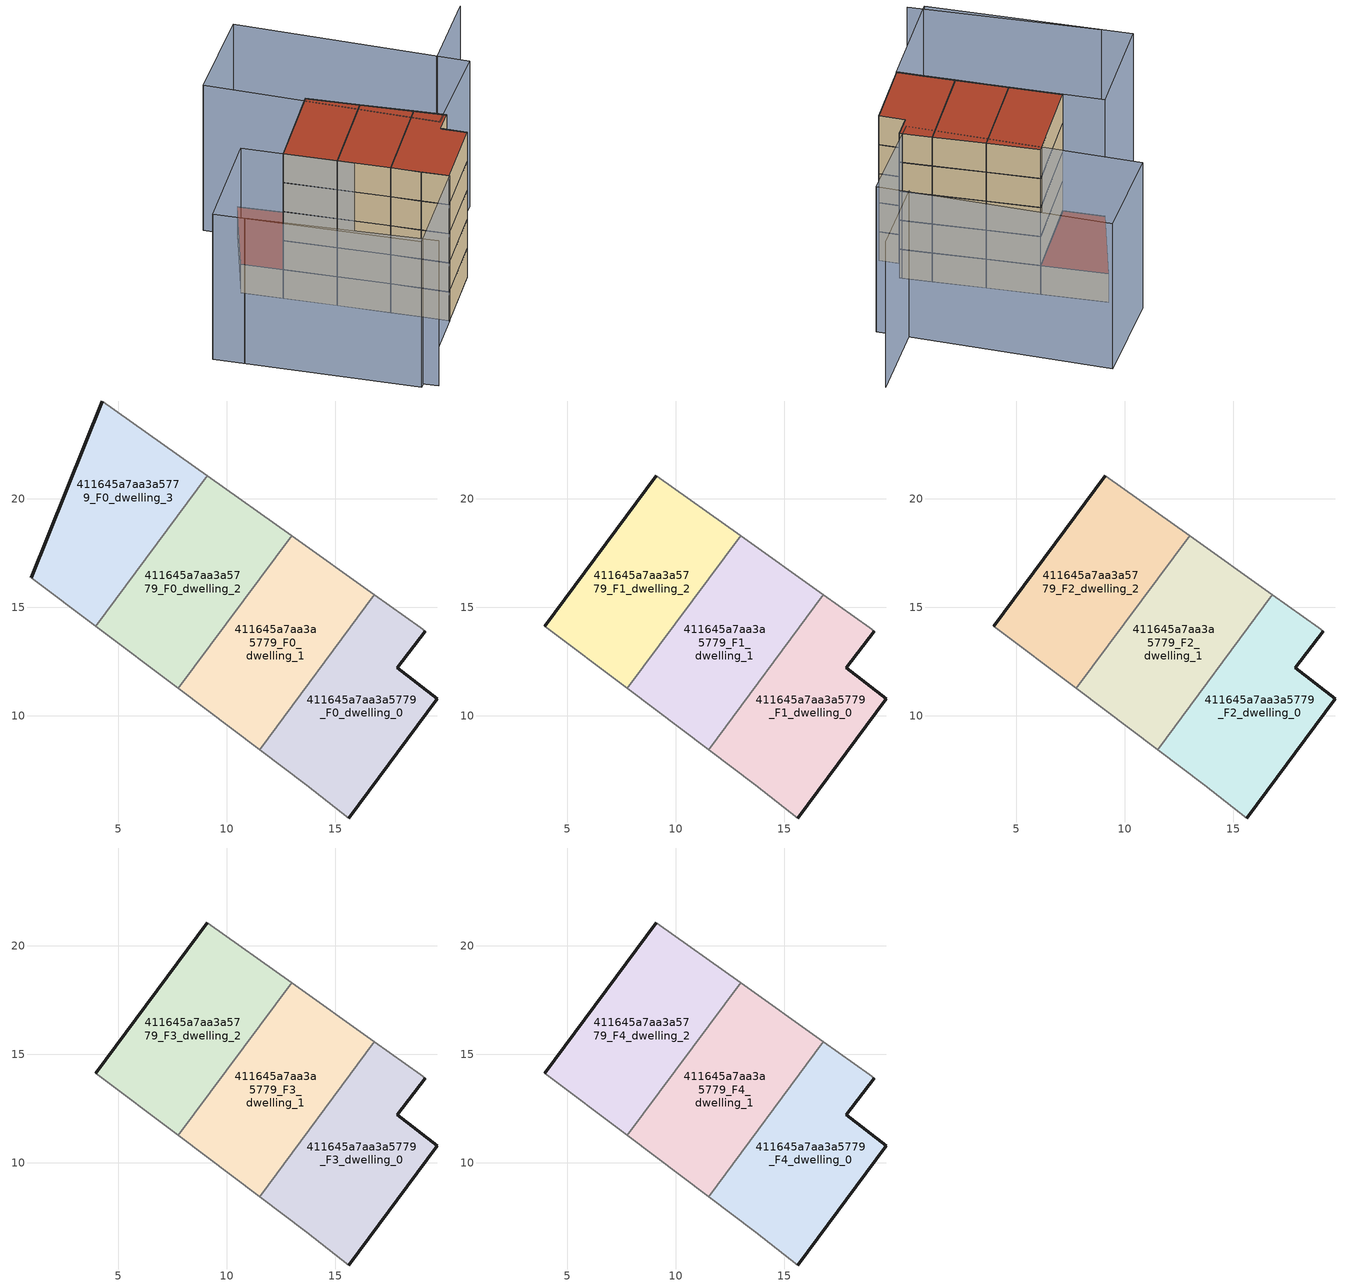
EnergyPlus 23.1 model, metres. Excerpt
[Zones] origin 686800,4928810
411645a7aa3a5779_F0_dwelling_0
 floor ground (EU_floor_Construction): 15.63,5.3 19.7,10.79 17.85,12.22 19.16,13.9 18.94,14.07 16.81,15.58 11.52,8.44 13.68,6.81 z0
 wall outside (EU_wall_Construction): 19.16,13.9 17.85,12.22 19.7,10.79 15.63,5.3 z0:3
 wall adiabatic (EU_wall_Construction): 15.63,5.3 13.68,6.81 11.52,8.44 / 16.81,15.58 18.94,14.07 19.16,13.9 z0:3
 wall to 411645a7aa3a5779_F0_dwelling_1 (EU_wall_Construction): 11.51,8.44 16.81,15.58 z0:3
411645a7aa3a5779_F0_dwelling_1
 floor ground (EU_floor_Construction): 11.52,8.44 16.81,15.58 12.99,18.3 7.77,11.26 z0
 wall adiabatic (EU_wall_Construction): 11.52,8.44 7.77,11.26 / 12.99,18.3 16.81,15.58 z0:3
 wall to 411645a7aa3a5779_F0_dwelling_2 (EU_wall_Construction): 7.77,11.26 12.99,18.3 z0:3
411645a7aa3a5779_F0_dwelling_2
 floor ground (EU_floor_Construction): 7.77,11.26 12.99,18.3 9.11,21.06 3.97,14.13 z0
 wall adiabatic (EU_wall_Construction): 7.77,11.26 3.97,14.13 / 9.11,21.06 12.99,18.3 z0:3
 wall to 411645a7aa3a5779_F0_dwelling_3 (EU_wall_Construction): 3.97,14.13 9.11,21.06 z0:3
411645a7aa3a5779_F0_dwelling_3
 floor ground (EU_floor_Construction): 3.97,14.13 9.11,21.06 4.26,24.51 1,16.37 z0
 wall outside (EU_wall_Construction): 1,16.37 4.26,24.51 z0:3
 wall adiabatic (EU_wall_Construction): 3.97,14.13 1,16.37 / 4.26,24.51 9.11,21.06 z0:3
 roof outside (EU_roof_Construction): 9.11,21.06 3.97,14.13 1,16.37 4.26,24.51 z3
411645a7aa3a5779_F1_dwelling_0
 floor to 411645a7aa3a5779_F0_dwelling_0 (EU_floor_Construction): 15.63,5.3 19.7,10.79 17.85,12.22 19.16,13.9 18.94,14.07 16.81,15.58 11.51,8.44 13.68,6.81 z3
 wall outside (EU_wall_Construction): 19.16,13.9 17.85,12.22 19.7,10.79 15.63,5.3 z3:6
 wall adiabatic (EU_wall_Construction): 15.63,5.3 13.68,6.81 11.52,8.44 / 16.81,15.58 18.94,14.07 19.16,13.9 z3:6
 wall to 411645a7aa3a5779_F1_dwelling_1 (EU_wall_Construction): 11.51,8.44 16.81,15.58 z3:6
411645a7aa3a5779_F1_dwelling_1
 floor to 411645a7aa3a5779_F0_dwelling_1 (EU_floor_Construction): 11.51,8.44 16.81,15.58 12.99,18.3 7.77,11.26 z3
 wall adiabatic (EU_wall_Construction): 11.52,8.44 7.77,11.26 / 12.99,18.3 16.81,15.58 z3:6
 wall to 411645a7aa3a5779_F1_dwelling_2 (EU_wall_Construction): 7.77,11.26 12.99,18.3 z3:6
411645a7aa3a5779_F1_dwelling_2
 floor to 411645a7aa3a5779_F0_dwelling_2 (EU_floor_Construction): 7.77,11.26 12.99,18.3 9.11,21.06 3.97,14.13 z3
 wall outside (EU_wall_Construction): 3.97,14.13 9.11,21.06 z3:6
 wall adiabatic (EU_wall_Construction): 7.77,11.26 3.97,14.13 / 9.11,21.06 12.99,18.3 z3:6
411645a7aa3a5779_F2_dwelling_0
 floor to 411645a7aa3a5779_F1_dwelling_0 (EU_floor_Construction): 15.63,5.3 19.7,10.79 17.85,12.22 19.16,13.9 18.94,14.07 16.81,15.58 11.51,8.44 13.68,6.81 z6
 wall outside (EU_wall_Construction): 19.16,13.9 17.85,12.22 19.7,10.79 15.63,5.3 z6:9
 wall adiabatic (EU_wall_Construction): 15.63,5.3 13.68,6.81 11.52,8.44 / 16.81,15.58 18.94,14.07 19.16,13.9 z6:9
 wall to 411645a7aa3a5779_F2_dwelling_1 (EU_wall_Construction): 11.51,8.44 16.81,15.58 z6:9
411645a7aa3a5779_F2_dwelling_1
 floor to 411645a7aa3a5779_F1_dwelling_1 (EU_floor_Construction): 11.51,8.44 16.81,15.58 12.99,18.3 7.77,11.26 z6
 wall adiabatic (EU_wall_Construction): 11.52,8.44 7.77,11.26 / 12.99,18.3 16.81,15.58 z6:9
 wall to 411645a7aa3a5779_F2_dwelling_2 (EU_wall_Construction): 7.77,11.26 12.99,18.3 z6:9
411645a7aa3a5779_F2_dwelling_2
 floor to 411645a7aa3a5779_F1_dwelling_2 (EU_floor_Construction): 7.77,11.26 12.99,18.3 9.11,21.06 3.97,14.13 z6
 wall outside (EU_wall_Construction): 3.97,14.13 9.11,21.06 z6:9
 wall adiabatic (EU_wall_Construction): 7.77,11.26 3.97,14.13 / 9.11,21.06 12.99,18.3 z6:9
411645a7aa3a5779_F3_dwelling_0
 floor to 411645a7aa3a5779_F2_dwelling_0 (EU_floor_Construction): 15.63,5.3 19.7,10.79 17.85,12.22 19.16,13.9 18.94,14.07 16.81,15.58 11.51,8.44 13.68,6.81 z9
 wall outside (EU_wall_Construction): 19.16,13.9 17.85,12.22 19.7,10.79 15.63,5.3 z9:12
 wall adiabatic (EU_wall_Construction): 15.63,5.3 13.68,6.81 11.52,8.44 / 16.81,15.58 18.94,14.07 19.16,13.9 z9:12
 wall to 411645a7aa3a5779_F3_dwelling_1 (EU_wall_Construction): 11.51,8.44 16.81,15.58 z9:12
411645a7aa3a5779_F3_dwelling_1
 floor to 411645a7aa3a5779_F2_dwelling_1 (EU_floor_Construction): 11.51,8.44 16.81,15.58 12.99,18.3 7.77,11.26 z9
 wall adiabatic (EU_wall_Construction): 11.52,8.44 7.77,11.26 / 12.99,18.3 16.81,15.58 z9:12
 wall to 411645a7aa3a5779_F3_dwelling_2 (EU_wall_Construction): 7.77,11.26 12.99,18.3 z9:12
411645a7aa3a5779_F3_dwelling_2
 floor to 411645a7aa3a5779_F2_dwelling_2 (EU_floor_Construction): 7.77,11.26 12.99,18.3 9.11,21.06 3.97,14.13 z9
 wall outside (EU_wall_Construction): 3.97,14.13 9.11,21.06 z9:12
 wall adiabatic (EU_wall_Construction): 7.77,11.26 3.97,14.13 / 9.11,21.06 12.99,18.3 z9:12
411645a7aa3a5779_F4_dwelling_0
 floor to 411645a7aa3a5779_F3_dwelling_0 (EU_floor_Construction): 15.63,5.3 19.7,10.79 17.85,12.22 19.16,13.9 18.94,14.07 16.81,15.58 11.51,8.44 13.68,6.81 z12
 wall outside (EU_wall_Construction): 19.16,13.9 17.85,12.22 19.7,10.79 15.63,5.3 z12:15
 wall adiabatic (EU_wall_Construction): 15.63,5.3 13.68,6.81 11.52,8.44 / 16.81,15.58 18.94,14.07 19.16,13.9 z12:15
 wall to 411645a7aa3a5779_F4_dwelling_1 (EU_wall_Construction): 11.51,8.44 16.81,15.58 z12:15
 roof outside (EU_roof_Construction): 18.94,14.07 19.16,13.9 17.85,12.22 19.7,10.79 15.63,5.3 13.68,6.81 11.52,8.44 16.81,15.58 z15
411645a7aa3a5779_F4_dwelling_1
 floor to 411645a7aa3a5779_F3_dwelling_1 (EU_floor_Construction): 11.51,8.44 16.81,15.58 12.99,18.3 7.77,11.26 z12
 wall adiabatic (EU_wall_Construction): 11.52,8.44 7.77,11.26 / 12.99,18.3 16.81,15.58 z12:15
 wall to 411645a7aa3a5779_F4_dwelling_2 (EU_wall_Construction): 7.77,11.26 12.99,18.3 z12:15
 roof outside (EU_roof_Construction): 16.81,15.58 11.52,8.44 7.77,11.26 12.99,18.3 z15
411645a7aa3a5779_F4_dwelling_2
 floor to 411645a7aa3a5779_F3_dwelling_2 (EU_floor_Construction): 7.77,11.26 12.99,18.3 9.11,21.06 3.97,14.13 z12
 wall outside (EU_wall_Construction): 3.97,14.13 9.11,21.06 z12:15
 wall adiabatic (EU_wall_Construction): 7.77,11.26 3.97,14.13 / 9.11,21.06 12.99,18.3 z12:15
 roof outside (EU_roof_Construction): 12.99,18.3 7.77,11.26 3.97,14.13 9.11,21.06 z15
shading: -2.99,6.43 10.82,-3.36 / 26.89,28.58 21.9,22.24 / 1,16.37 15.65,5.32 / 15.65,5.32 9.43,-2.93 / 9.43,-2.93 -5.22,8.11 / -5.22,8.11 1,16.37 / 24.26,20.59 18.2,13.16 / 18.2,13.16 1.91,26.42 / 1.91,26.42 7.97,33.86 / 7.97,33.86 24.26,20.59 z0:15
[Building]
EU S2 Campaign: North Axis=0; Terrain=City; Solar Distribution=FullExterior
[Site:Location]
Bologna: Latitude=44.5; Longitude=11.25; Time Zone=1; Elevation=37
[SizingPeriod:WeatherFileDays]
AnnualSizingPeriod: Begin Month=1; Begin Day of Month=1; End Month=12; End Day of Month=31; Day of Week for Start Day=Monday; Use Weather File Daylight Saving Period=No; Use Weather File Rain and Snow Indicators=No
[MATERIAL]
EU_InternalMass_Material: Roughness=MediumRough; Thickness=0.1; Conductivity=1; Density=1800; Specific Heat=900; Thermal Absorptance=0.9; Solar Absorptance=0.7; Visible Absorptance=0.7
[MATERIAL:NOMASS] Roughness=MediumRough; Thermal Absorptance=0.9; Solar Absorptance=0.7; Visible Absorptance=0.7
Name | Thermal Resistance
EU_wall_NoMass | 0.905828
EU_roof_NoMass | 0.37593
EU_floor_NoMass | 0.67114
[CONSTRUCTION]
EU_wall_Construction: EU_wall_NoMass
EU_roof_Construction: EU_roof_NoMass
EU_floor_Construction: EU_floor_NoMass
EU_InternalMass_Construction: EU_InternalMass_Material
[ZONE] Type=1; Multiplier=1; Ceiling Height=autocalculate; Floor Area=autocalculate; Part of Total Floor Area=Yes
Name | Volume
411645a7aa3a5779_F0_dwelling_0 | 124.157
411645a7aa3a5779_F1_dwelling_0; 411645a7aa3a5779_F2_dwelling_0; 411645a7aa3a5779_F3_dwelling_0; 411645a7aa3a5779_F4_dwelling_0 | 124.156
411645a7aa3a5779_F0_dwelling_1 | 124.172
411645a7aa3a5779_F1_dwelling_1; 411645a7aa3a5779_F2_dwelling_1; 411645a7aa3a5779_F3_dwelling_1; 411645a7aa3a5779_F4_dwelling_1 | 124.171
411645a7aa3a5779_F0_dwelling_2; 411645a7aa3a5779_F1_dwelling_2; 411645a7aa3a5779_F2_dwelling_2; 411645a7aa3a5779_F3_dwelling_2; 411645a7aa3a5779_F4_dwelling_2 | 124.175
411645a7aa3a5779_F0_dwelling_3 | 124.153
[INTERNALMASS] Construction=EU_InternalMass_Construction
Name | Zone or ZoneList | Surface Area
411645a7aa3a5779_F0_dwelling_0_EU_InternalMass | 411645a7aa3a5779_F0_dwelling_0 | 41.3857
411645a7aa3a5779_F0_dwelling_1_EU_InternalMass | 411645a7aa3a5779_F0_dwelling_1 | 41.3908
411645a7aa3a5779_F0_dwelling_2_EU_InternalMass | 411645a7aa3a5779_F0_dwelling_2 | 41.3913
411645a7aa3a5779_F0_dwelling_3_EU_InternalMass | 411645a7aa3a5779_F0_dwelling_3 | 41.3844
411645a7aa3a5779_F1_dwelling_0_EU_InternalMass | 411645a7aa3a5779_F1_dwelling_0 | 55.1843
411645a7aa3a5779_F1_dwelling_1_EU_InternalMass | 411645a7aa3a5779_F1_dwelling_1 | 55.1867
411645a7aa3a5779_F1_dwelling_2_EU_InternalMass | 411645a7aa3a5779_F1_dwelling_2 | 55.1784
411645a7aa3a5779_F2_dwelling_0_EU_InternalMass | 411645a7aa3a5779_F2_dwelling_0 | 55.1843
411645a7aa3a5779_F2_dwelling_1_EU_InternalMass | 411645a7aa3a5779_F2_dwelling_1 | 55.1867
411645a7aa3a5779_F2_dwelling_2_EU_InternalMass | 411645a7aa3a5779_F2_dwelling_2 | 55.1784
411645a7aa3a5779_F3_dwelling_0_EU_InternalMass | 411645a7aa3a5779_F3_dwelling_0 | 55.1843
411645a7aa3a5779_F3_dwelling_1_EU_InternalMass | 411645a7aa3a5779_F3_dwelling_1 | 55.1867
411645a7aa3a5779_F3_dwelling_2_EU_InternalMass | 411645a7aa3a5779_F3_dwelling_2 | 55.1784
411645a7aa3a5779_F4_dwelling_0_EU_InternalMass | 411645a7aa3a5779_F4_dwelling_0 | 55.1843
411645a7aa3a5779_F4_dwelling_1_EU_InternalMass | 411645a7aa3a5779_F4_dwelling_1 | 55.1867
411645a7aa3a5779_F4_dwelling_2_EU_InternalMass | 411645a7aa3a5779_F4_dwelling_2 | 55.1784
[OTHEREQUIPMENT] Fuel Type=Electricity; Design Level Calculation Method=Watts/Area; Power per Zone Floor Area=1; Fraction Latent=0; Fraction Radiant=0; Fraction Lost=0; Carbon Dioxide Generation Rate=0; EndUse Subcategory=EU_Step8_InternalGains
Name | Zone or ZoneList or Space or SpaceList | Schedule
EU_Step8_InternalGain_411645a7aa3a5779_F0_dwelling_0_f000 | 411645a7aa3a5779_F0_dwelling_0 | EU_Step8_GainSchedule_411645a7aa3a5779_F0_dwelling_0_f000
EU_Step8_InternalGain_411645a7aa3a5779_F0_dwelling_1_f000 | 411645a7aa3a5779_F0_dwelling_1 | EU_Step8_GainSchedule_411645a7aa3a5779_F0_dwelling_1_f000
EU_Step8_InternalGain_411645a7aa3a5779_F0_dwelling_2_f000 | 411645a7aa3a5779_F0_dwelling_2 | EU_Step8_GainSchedule_411645a7aa3a5779_F0_dwelling_2_f000
EU_Step8_InternalGain_411645a7aa3a5779_F0_dwelling_3_f000 | 411645a7aa3a5779_F0_dwelling_3 | EU_Step8_GainSchedule_411645a7aa3a5779_F0_dwelling_3_f000
EU_Step8_InternalGain_411645a7aa3a5779_F1_dwelling_0_f000 | 411645a7aa3a5779_F1_dwelling_0 | EU_Step8_GainSchedule_411645a7aa3a5779_F1_dwelling_0_f000
EU_Step8_InternalGain_411645a7aa3a5779_F1_dwelling_1_f000 | 411645a7aa3a5779_F1_dwelling_1 | EU_Step8_GainSchedule_411645a7aa3a5779_F1_dwelling_1_f000
EU_Step8_InternalGain_411645a7aa3a5779_F1_dwelling_2_f000 | 411645a7aa3a5779_F1_dwelling_2 | EU_Step8_GainSchedule_411645a7aa3a5779_F1_dwelling_2_f000
EU_Step8_InternalGain_411645a7aa3a5779_F2_dwelling_0_f000 | 411645a7aa3a5779_F2_dwelling_0 | EU_Step8_GainSchedule_411645a7aa3a5779_F2_dwelling_0_f000
EU_Step8_InternalGain_411645a7aa3a5779_F2_dwelling_1_f000 | 411645a7aa3a5779_F2_dwelling_1 | EU_Step8_GainSchedule_411645a7aa3a5779_F2_dwelling_1_f000
EU_Step8_InternalGain_411645a7aa3a5779_F2_dwelling_2_f000 | 411645a7aa3a5779_F2_dwelling_2 | EU_Step8_GainSchedule_411645a7aa3a5779_F2_dwelling_2_f000
EU_Step8_InternalGain_411645a7aa3a5779_F3_dwelling_0_f000 | 411645a7aa3a5779_F3_dwelling_0 | EU_Step8_GainSchedule_411645a7aa3a5779_F3_dwelling_0_f000
EU_Step8_InternalGain_411645a7aa3a5779_F3_dwelling_1_f000 | 411645a7aa3a5779_F3_dwelling_1 | EU_Step8_GainSchedule_411645a7aa3a5779_F3_dwelling_1_f000
EU_Step8_InternalGain_411645a7aa3a5779_F3_dwelling_2_f000 | 411645a7aa3a5779_F3_dwelling_2 | EU_Step8_GainSchedule_411645a7aa3a5779_F3_dwelling_2_f000
EU_Step8_InternalGain_411645a7aa3a5779_F4_dwelling_0_f000 | 411645a7aa3a5779_F4_dwelling_0 | EU_Step8_GainSchedule_411645a7aa3a5779_F4_dwelling_0_f000
EU_Step8_InternalGain_411645a7aa3a5779_F4_dwelling_1_f000 | 411645a7aa3a5779_F4_dwelling_1 | EU_Step8_GainSchedule_411645a7aa3a5779_F4_dwelling_1_f000
EU_Step8_InternalGain_411645a7aa3a5779_F4_dwelling_2_f000 | 411645a7aa3a5779_F4_dwelling_2 | EU_Step8_GainSchedule_411645a7aa3a5779_F4_dwelling_2_f000
[ZONEVENTILATION:DESIGNFLOWRATE] Schedule=EU_AlwaysOn; Design Flow Rate Calculation Method=AirChanges/Hour; Air Changes per Hour=0.73129; Ventilation Type=Natural; Fan Pressure Rise=0; Fan Total Efficiency=1; Constant Term Coefficient=1; Temperature Term Coefficient=0; Velocity Term Coefficient=0; Velocity Squared Term Coefficient=0; Minimum Indoor Temperature=-100; Maximum Indoor Temperature=100; Delta Temperature=-100; Minimum Outdoor Temperature=-100; Maximum Outdoor Temperature=100; Maximum Wind Speed=40
Name | Zone or ZoneList or Space or SpaceList
EU_ConstantAir_411645a7aa3a5779_F0_dwelling_0 | 411645a7aa3a5779_F0_dwelling_0
EU_ConstantAir_411645a7aa3a5779_F0_dwelling_1 | 411645a7aa3a5779_F0_dwelling_1
EU_ConstantAir_411645a7aa3a5779_F0_dwelling_2 | 411645a7aa3a5779_F0_dwelling_2
EU_ConstantAir_411645a7aa3a5779_F0_dwelling_3 | 411645a7aa3a5779_F0_dwelling_3
EU_ConstantAir_411645a7aa3a5779_F1_dwelling_0 | 411645a7aa3a5779_F1_dwelling_0
EU_ConstantAir_411645a7aa3a5779_F1_dwelling_1 | 411645a7aa3a5779_F1_dwelling_1
EU_ConstantAir_411645a7aa3a5779_F1_dwelling_2 | 411645a7aa3a5779_F1_dwelling_2
EU_ConstantAir_411645a7aa3a5779_F2_dwelling_0 | 411645a7aa3a5779_F2_dwelling_0
EU_ConstantAir_411645a7aa3a5779_F2_dwelling_1 | 411645a7aa3a5779_F2_dwelling_1
EU_ConstantAir_411645a7aa3a5779_F2_dwelling_2 | 411645a7aa3a5779_F2_dwelling_2
EU_ConstantAir_411645a7aa3a5779_F3_dwelling_0 | 411645a7aa3a5779_F3_dwelling_0
EU_ConstantAir_411645a7aa3a5779_F3_dwelling_1 | 411645a7aa3a5779_F3_dwelling_1
EU_ConstantAir_411645a7aa3a5779_F3_dwelling_2 | 411645a7aa3a5779_F3_dwelling_2
EU_ConstantAir_411645a7aa3a5779_F4_dwelling_0 | 411645a7aa3a5779_F4_dwelling_0
EU_ConstantAir_411645a7aa3a5779_F4_dwelling_1 | 411645a7aa3a5779_F4_dwelling_1
EU_ConstantAir_411645a7aa3a5779_F4_dwelling_2 | 411645a7aa3a5779_F4_dwelling_2
[HVACTEMPLATE:THERMOSTAT] Constant Heating Setpoint=20; Constant Cooling Setpoint=50
EU_HeatOnly_411645a7aa3a5779_F0_dwelling_0; EU_HeatOnly_411645a7aa3a5779_F0_dwelling_1; EU_HeatOnly_411645a7aa3a5779_F0_dwelling_2; EU_HeatOnly_411645a7aa3a5779_F0_dwelling_3; EU_HeatOnly_411645a7aa3a5779_F1_dwelling_0; EU_HeatOnly_411645a7aa3a5779_F1_dwelling_1; EU_HeatOnly_411645a7aa3a5779_F1_dwelling_2; EU_HeatOnly_411645a7aa3a5779_F2_dwelling_0; EU_HeatOnly_411645a7aa3a5779_F2_dwelling_1; EU_HeatOnly_411645a7aa3a5779_F2_dwelling_2; EU_HeatOnly_411645a7aa3a5779_F3_dwelling_0; EU_HeatOnly_411645a7aa3a5779_F3_dwelling_1; EU_HeatOnly_411645a7aa3a5779_F3_dwelling_2; EU_HeatOnly_411645a7aa3a5779_F4_dwelling_0; EU_HeatOnly_411645a7aa3a5779_F4_dwelling_1; EU_HeatOnly_411645a7aa3a5779_F4_dwelling_2
[HVACTEMPLATE:ZONE:IDEALLOADSAIRSYSTEM] System Availability Schedule=EU_AlwaysOn; Maximum Heating Supply Air Temperature=50; Minimum Cooling Supply Air Temperature=13; Maximum Heating Supply Air Humidity Ratio=0.0156; Minimum Cooling Supply Air Humidity Ratio=0.0077; Heating Limit=NoLimit; Cooling Limit=NoLimit; Heating Availability Schedule=EU_AlwaysOn; Cooling Availability Schedule=EU_CoolingOff; Dehumidification Control Type=ConstantSensibleHeatRatio; Cooling Sensible Heat Ratio=0.7; Dehumidification Setpoint=60; Humidification Control Type=None; Humidification Setpoint=30; Outdoor Air Method=None; Outdoor Air Flow Rate per Person=0.00944; Outdoor Air Flow Rate per Zone Floor Area=0; Outdoor Air Flow Rate per Zone=0; Demand Controlled Ventilation Type=None; Outdoor Air Economizer Type=NoEconomizer; Heat Recovery Type=None; Sensible Heat Recovery Effectiveness=0.7; Latent Heat Recovery Effectiveness=0.65
Name | Template Thermostat
411645a7aa3a5779_F0_dwelling_0 | EU_HeatOnly_411645a7aa3a5779_F0_dwelling_0
411645a7aa3a5779_F0_dwelling_1 | EU_HeatOnly_411645a7aa3a5779_F0_dwelling_1
411645a7aa3a5779_F0_dwelling_2 | EU_HeatOnly_411645a7aa3a5779_F0_dwelling_2
411645a7aa3a5779_F0_dwelling_3 | EU_HeatOnly_411645a7aa3a5779_F0_dwelling_3
411645a7aa3a5779_F1_dwelling_0 | EU_HeatOnly_411645a7aa3a5779_F1_dwelling_0
411645a7aa3a5779_F1_dwelling_1 | EU_HeatOnly_411645a7aa3a5779_F1_dwelling_1
411645a7aa3a5779_F1_dwelling_2 | EU_HeatOnly_411645a7aa3a5779_F1_dwelling_2
411645a7aa3a5779_F2_dwelling_0 | EU_HeatOnly_411645a7aa3a5779_F2_dwelling_0
411645a7aa3a5779_F2_dwelling_1 | EU_HeatOnly_411645a7aa3a5779_F2_dwelling_1
411645a7aa3a5779_F2_dwelling_2 | EU_HeatOnly_411645a7aa3a5779_F2_dwelling_2
411645a7aa3a5779_F3_dwelling_0 | EU_HeatOnly_411645a7aa3a5779_F3_dwelling_0
411645a7aa3a5779_F3_dwelling_1 | EU_HeatOnly_411645a7aa3a5779_F3_dwelling_1
411645a7aa3a5779_F3_dwelling_2 | EU_HeatOnly_411645a7aa3a5779_F3_dwelling_2
411645a7aa3a5779_F4_dwelling_0 | EU_HeatOnly_411645a7aa3a5779_F4_dwelling_0
411645a7aa3a5779_F4_dwelling_1 | EU_HeatOnly_411645a7aa3a5779_F4_dwelling_1
411645a7aa3a5779_F4_dwelling_2 | EU_HeatOnly_411645a7aa3a5779_F4_dwelling_2
[SIZING:ZONE] Zone Cooling Design Supply Air Temperature Input Method=SupplyAirTemperature; Zone Cooling Design Supply Air Temperature=13; Zone Heating Design Supply Air Temperature Input Method=SupplyAirTemperature; Zone Heating Design Supply Air Temperature=50; Zone Cooling Design Supply Air Humidity Ratio=0.008; Zone Heating Design Supply Air Humidity Ratio=0.008; Cooling Design Air Flow Method=DesignDay; Cooling Design Air Flow Rate=0; Cooling Minimum Air Flow per Zone Floor Area=0.000762; Cooling Minimum Air Flow=0; Cooling Minimum Air Flow Fraction=0.2; Heating Design Air Flow Method=DesignDay; Heating Design Air Flow Rate=0; Heating Maximum Air Flow per Zone Floor Area=0.002032; Heating Maximum Air Flow=0.141576; Heating Maximum Air Flow Fraction=0.3; Account for Dedicated Outdoor Air System=No; Dedicated Outdoor Air System Control Strategy=NeutralSupplyAir; Dedicated Outdoor Air Low Setpoint Temperature for Design=autosize; Dedicated Outdoor Air High Setpoint Temperature for Design=autosize; Zone Load Sizing Method=Sensible Load Only No Latent Load; Zone Latent Cooling Design Supply Air Humidity Ratio Input Method=HumidityRatioDifference; Zone Cooling Design Supply Air Humidity Ratio Difference=0.005; Zone Latent Heating Design Supply Air Humidity Ratio Input Method=HumidityRatioDifference; Zone Humidification Design Supply Air Humidity Ratio Difference=0.005
411645a7aa3a5779_F0_dwelling_0; 411645a7aa3a5779_F0_dwelling_1; 411645a7aa3a5779_F0_dwelling_2; 411645a7aa3a5779_F0_dwelling_3; 411645a7aa3a5779_F1_dwelling_0; 411645a7aa3a5779_F1_dwelling_1; 411645a7aa3a5779_F1_dwelling_2; 411645a7aa3a5779_F2_dwelling_0; 411645a7aa3a5779_F2_dwelling_1; 411645a7aa3a5779_F2_dwelling_2; 411645a7aa3a5779_F3_dwelling_0; 411645a7aa3a5779_F3_dwelling_1; 411645a7aa3a5779_F3_dwelling_2; 411645a7aa3a5779_F4_dwelling_0; 411645a7aa3a5779_F4_dwelling_1; 411645a7aa3a5779_F4_dwelling_2
[SCHEDULE:CONSTANT]
Name | Hourly Value
EU_AlwaysOn | 1
EU_CoolingOff | 0
[SCHEDULE:FILE] Column Number=1; Rows to Skip at Top=0; Number of Hours of Data=8760; Column Separator=Comma; Interpolate to Timestep=No; Minutes per Item=60; Adjust Schedule for Daylight Savings=Yes
Name | File
EU_Step8_GainSchedule_411645a7aa3a5779_F0_dwelling_0_f000 | ../../schedules/411645a7aa3a5779/411645a7aa3a5779_F0_dwelling_0_f000_gain.csv
EU_Step8_GainSchedule_411645a7aa3a5779_F0_dwelling_1_f000 | ../../schedules/411645a7aa3a5779/411645a7aa3a5779_F0_dwelling_1_f000_gain.csv
EU_Step8_GainSchedule_411645a7aa3a5779_F0_dwelling_2_f000 | ../../schedules/411645a7aa3a5779/411645a7aa3a5779_F0_dwelling_2_f000_gain.csv
EU_Step8_GainSchedule_411645a7aa3a5779_F0_dwelling_3_f000 | ../../schedules/411645a7aa3a5779/411645a7aa3a5779_F0_dwelling_3_f000_gain.csv
EU_Step8_GainSchedule_411645a7aa3a5779_F1_dwelling_0_f000 | ../../schedules/411645a7aa3a5779/411645a7aa3a5779_F1_dwelling_0_f000_gain.csv
EU_Step8_GainSchedule_411645a7aa3a5779_F1_dwelling_1_f000 | ../../schedules/411645a7aa3a5779/411645a7aa3a5779_F1_dwelling_1_f000_gain.csv
EU_Step8_GainSchedule_411645a7aa3a5779_F1_dwelling_2_f000 | ../../schedules/411645a7aa3a5779/411645a7aa3a5779_F1_dwelling_2_f000_gain.csv
EU_Step8_GainSchedule_411645a7aa3a5779_F2_dwelling_0_f000 | ../../schedules/411645a7aa3a5779/411645a7aa3a5779_F2_dwelling_0_f000_gain.csv
EU_Step8_GainSchedule_411645a7aa3a5779_F2_dwelling_1_f000 | ../../schedules/411645a7aa3a5779/411645a7aa3a5779_F2_dwelling_1_f000_gain.csv
EU_Step8_GainSchedule_411645a7aa3a5779_F2_dwelling_2_f000 | ../../schedules/411645a7aa3a5779/411645a7aa3a5779_F2_dwelling_2_f000_gain.csv
EU_Step8_GainSchedule_411645a7aa3a5779_F3_dwelling_0_f000 | ../../schedules/411645a7aa3a5779/411645a7aa3a5779_F3_dwelling_0_f000_gain.csv
EU_Step8_GainSchedule_411645a7aa3a5779_F3_dwelling_1_f000 | ../../schedules/411645a7aa3a5779/411645a7aa3a5779_F3_dwelling_1_f000_gain.csv
EU_Step8_GainSchedule_411645a7aa3a5779_F3_dwelling_2_f000 | ../../schedules/411645a7aa3a5779/411645a7aa3a5779_F3_dwelling_2_f000_gain.csv
EU_Step8_GainSchedule_411645a7aa3a5779_F4_dwelling_0_f000 | ../../schedules/411645a7aa3a5779/411645a7aa3a5779_F4_dwelling_0_f000_gain.csv
EU_Step8_GainSchedule_411645a7aa3a5779_F4_dwelling_1_f000 | ../../schedules/411645a7aa3a5779/411645a7aa3a5779_F4_dwelling_1_f000_gain.csv
EU_Step8_GainSchedule_411645a7aa3a5779_F4_dwelling_2_f000 | ../../schedules/411645a7aa3a5779/411645a7aa3a5779_F4_dwelling_2_f000_gain.csv
